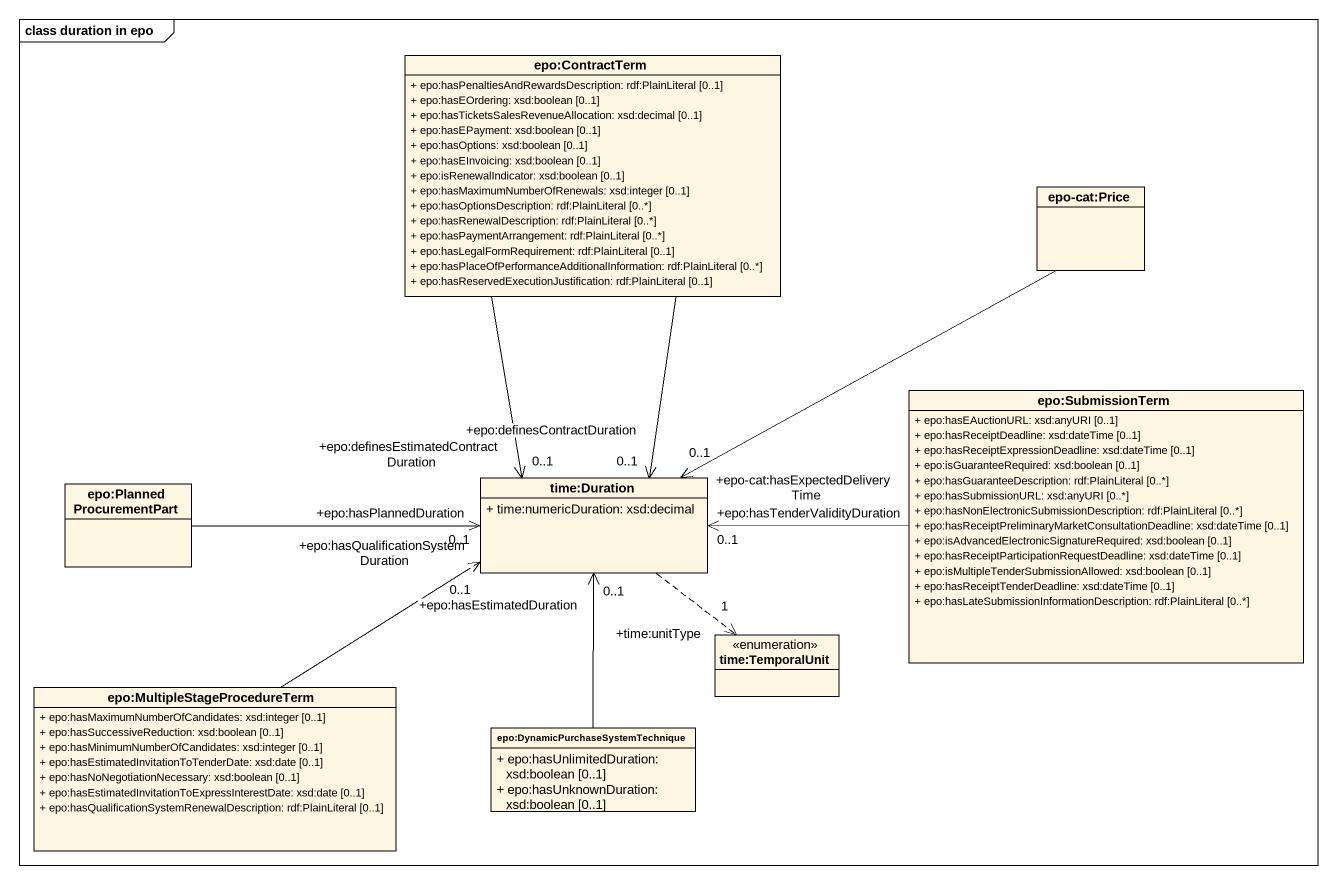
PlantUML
@startuml
mainframe class duration in epo
hide circle
hide empty members
skinparam classAttributeIconSize 0
class "epo:ContractTerm" as epo_ContractTerm {
  + epo:hasPenaltiesAndRewardsDescription: rdf:PlainLiteral [0..1]
  + epo:hasEOrdering: xsd:boolean [0..1]
  + epo:hasTicketsSalesRevenueAllocation: xsd:decimal [0..1]
  + epo:hasEPayment: xsd:boolean [0..1]
  + epo:hasOptions: xsd:boolean [0..1]
  + epo:hasEInvoicing: xsd:boolean [0..1]
  + epo:isRenewalIndicator: xsd:boolean [0..1]
  + epo:hasMaximumNumberOfRenewals: xsd:integer [0..1]
  + epo:hasOptionsDescription: rdf:PlainLiteral [0..*]
  + epo:hasRenewalDescription: rdf:PlainLiteral [0..*]
  + epo:hasPaymentArrangement: rdf:PlainLiteral [0..*]
  + epo:hasLegalFormRequirement: rdf:PlainLiteral [0..1]
  + epo:hasPlaceOfPerformanceAdditionalInformation: rdf:PlainLiteral [0..*]
  + epo:hasReservedExecutionJustification: rdf:PlainLiteral [0..1]
}
class "epo-cat:Price" as epo_cat_Price
class "epo:SubmissionTerm" as epo_SubmissionTerm {
  + epo:hasEAuctionURL: xsd:anyURI [0..1]
  + epo:hasReceiptDeadline: xsd:dateTime [0..1]
  + epo:hasReceiptExpressionDeadline: xsd:dateTime [0..1]
  + epo:isGuaranteeRequired: xsd:boolean [0..1]
  + epo:hasGuaranteeDescription: rdf:PlainLiteral [0..*]
  + epo:hasSubmissionURL: xsd:anyURI [0..*]
  + epo:hasNonElectronicSubmissionDescription: rdf:PlainLiteral [0..*]
  + epo:hasReceiptPreliminaryMarketConsultationDeadline: xsd:dateTime [0..1]
  + epo:isAdvancedElectronicSignatureRequired: xsd:boolean [0..1]
  + epo:hasReceiptParticipationRequestDeadline: xsd:dateTime [0..1]
  + epo:isMultipleTenderSubmissionAllowed: xsd:boolean [0..1]
  + epo:hasReceiptTenderDeadline: xsd:dateTime [0..1]
  + epo:hasLateSubmissionInformationDescription: rdf:PlainLiteral [0..*]
}
class "epo:PlannedProcurementPart" as epo_PlannedProcurementPart
class "time:Duration" as time_Duration {
  + time:numericDuration: xsd:decimal
}
enum "time:TemporalUnit" as time_TemporalUnit
class "epo:MultipleStageProcedureTerm" as epo_MultipleStageProcedureTe {
  + epo:hasMaximumNumberOfCandidates: xsd:integer [0..1]
  + epo:hasSuccessiveReduction: xsd:boolean [0..1]
  + epo:hasMinimumNumberOfCandidates: xsd:integer [0..1]
  + epo:hasEstimatedInvitationToTenderDate: xsd:date [0..1]
  + epo:hasNoNegotiationNecessary: xsd:boolean [0..1]
  + epo:hasEstimatedInvitationToExpressInterestDate: xsd:date [0..1]
  + epo:hasQualificationSystemRenewalDescription: rdf:PlainLiteral [0..1]
}
class "epo:DynamicPurchaseSystemTechnique" as epo_DynamicPurchaseSystemTec {
  + epo:hasUnlimitedDuration: xsd:boolean [0..1]
  + epo:hasUnknownDuration: xsd:boolean [0..1]
}
epo_ContractTerm --> "+epo:definesEstimatedContractDuration\n0..1" time_Duration
epo_ContractTerm --> "+epo:definesContractDuration\n0..1" time_Duration
epo_cat_Price -left-> "+epo-cat:hasExpectedDeliveryTime\n0..1" time_Duration
epo_SubmissionTerm -left-> "+epo:hasTenderValidityDuration\n0..1" time_Duration
epo_PlannedProcurementPart -right-> "+epo:hasPlannedDuration\n0..1" time_Duration
time_Duration ..> "+time:unitType\n1" time_TemporalUnit
epo_MultipleStageProcedureTe -up-> "+epo:hasQualificationSystemDuration\n0..1" time_Duration
epo_DynamicPurchaseSystemTec -up-> "+epo:hasEstimatedDuration\n0..1" time_Duration
@enduml
